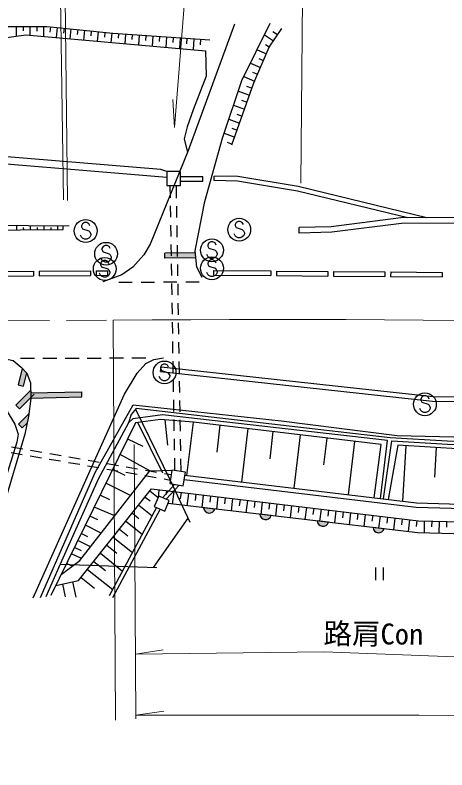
# Model space of a CAD drawing. Units: millimetres, scale not verified. Extents: x 40000 to 680000, y 20000 to 380000.
# Drawn here: x 408266 to 446088, y 252510 to 318563 of the extents above; entities that cross this region are included whole.
import ezdxf
from ezdxf.enums import TextEntityAlignment as Align

# ---------------------------------------------------------------- set-up
doc = ezdxf.new("R2010")
doc.units = ezdxf.units.MM
doc.header["$LTSCALE"] = 1000
doc.linetypes.add('CHAIN', pattern=[18.5, 12, -1.5, 3.5, -1.5])
for name, color, linetype, lineweight in [('M-BGD', 7, 'Continuous', 25), ('M-BMK', 2, 'CHAIN', 13), ('M-STR-HTXT', 7, 'Continuous', 13), ('M-STR-STRC', 7, 'Continuous', 25)]:
    doc.layers.add(name, color=color, linetype=linetype, lineweight=lineweight)
doc.styles.add('ＭＳ ゴシック', font='')
doc.styles.get('ＭＳ ゴシック').set_extended_font_data('MS Gothic')

msp = doc.modelspace()

# ---------------------------------------------------------------- hatches: boundary and pattern name
at = {"layer": 'M-BGD'}
for points in [[(425767, 275336, -0.82183), (424783, 275450)], [(430682, 274764, -0.82183), (429698, 274879)], [(435708, 274180, -0.82183), (434724, 274295)], [(440599, 273612, -0.82183), (439614, 273726)]]:
    msp.add_hatch(color=256, dxfattribs=at).paths.add_polyline_path(points)
at = {"layer": 'M-STR-STRC'}
for points in [[(424057, 297763), (424101, 297313), (422499, 297301), (421962, 297297), (421382, 297293), (421379, 297743), (421955, 297747), (422492, 297751)], [(409253, 287260), (408885, 287649), (408529, 286205), (408966, 286098)], [(409630, 285077), (409617, 285700), (408343, 284430), (408660, 284111)], [(414114, 285606), (409621, 285499), (409630, 285049), (414124, 285157)], [(409427, 283423), (409454, 283632), (408578, 282760), (408896, 282441), (409314, 282857)]]:
    msp.add_hatch(color=256, dxfattribs=at).paths.add_polyline_path(points)

# ---------------------------------------------------------------- linework, layer by layer
at = {"layer": 'M-BGD'}
for p, q in [((408362, 317572), (408364, 316713)), ((408962, 317573), (408963, 317184)), ((409562, 317575), (409564, 316797)), ((410162, 317576), (410163, 317150)), ((410762, 317577), (410764, 316690)), ((411361, 317546), (411312, 317082)), ((411957, 317483), (411864, 316592)), ((412554, 317420), (412507, 316969)), ((413151, 317357), (413059, 316486)), ((413747, 317294), (413701, 316857)), ((414344, 317231), (414254, 316380)), ((414941, 317168), (414896, 316744)), ((415538, 317105), (415450, 316274)), ((430829, 317141), (431258, 316853)), ((416134, 317042), (416091, 316631)), ((416731, 316980), (416645, 316167)), ((417329, 316936), (417302, 316535)), ((417928, 316895), (417871, 316058)), ((418527, 316855), (418498, 316439)), ((419125, 316814), (419067, 315952)), ((419724, 316774), (419695, 316344)), ((420322, 316733), (420262, 315846)), ((420921, 316692), (420891, 316249)), ((421520, 316652), (421458, 315740)), ((422118, 316611), (422087, 316153)), ((422717, 316571), (422654, 315633)), ((423316, 316530), (423284, 316058)), ((423914, 316490), (423849, 315527)), ((424513, 316449), (424480, 315963)), ((430109, 316840), (430896, 316313)), ((430210, 315990), (430534, 315773)), ((429462, 315527), (430272, 315178)), ((429601, 314760), (430015, 314581)), ((428886, 314360), (429758, 313984)), ((428310, 313192), (429244, 312790)), ((429070, 313573), (429501, 313387)), ((427825, 311913), (428801, 311569)), ((428525, 312355), (429017, 312181)), ((428102, 311126), (428585, 310956)), ((427410, 310681), (428368, 310343)), ((427680, 309897), (428152, 309730)), ((426995, 309449), (427935, 309117)), ((427257, 308667), (427719, 308504)), ((426581, 308217), (427502, 307891)), ((426834, 307438), (427286, 307278)), ((421564, 304862), (421564, 303662)), ((422764, 304862), (421564, 304862)), ((422764, 303662), (422764, 304862)), ((422763, 304428), (424722, 304436)), ((422764, 304024), (424724, 304032)), ((424724, 304032), (424722, 304436)), ((425702, 304074), (425708, 304471)), ((421564, 303662), (422764, 303662)), ((421877, 302583), (421859, 303662)), ((422415, 302540), (422396, 303662)), ((421904, 300883), (421888, 301883)), ((422442, 300840), (422426, 301840)), ((408386, 300166), (408389, 299763)), ((408988, 299965), (408989, 299767)), ((409586, 300157), (409589, 299772)), ((410188, 299965), (410189, 299776)), ((410786, 300147), (410789, 299781)), ((411388, 299964), (411389, 299786)), ((411987, 300137), (411989, 299790)), ((412481, 299794), (412484, 300133)), ((412481, 299794), (412484, 300133)), ((421931, 299183), (421915, 300183)), ((422469, 299140), (422453, 300140)), ((433155, 299482), (433142, 299974)), ((421959, 297484), (421943, 298484)), ((422497, 297440), (422481, 298440)), ((421986, 295784), (421970, 296784)), ((422524, 295741), (422508, 296741)), ((405364, 296119), (409864, 296148)), ((409864, 296148), (409867, 295748)), ((410364, 296151), (414864, 296180)), ((410364, 296151), (410367, 295751)), ((414864, 296180), (414867, 295780)), ((415364, 296183), (416393, 296190)), ((415364, 296183), (415367, 295783)), ((416396, 295790), (416393, 296190)), ((425660, 295812), (425663, 296212)), ((425663, 296212), (430663, 296172)), ((430663, 296172), (430660, 295772)), ((431163, 296168), (431160, 295768)), ((431163, 296168), (435663, 296131)), ((435663, 296131), (435660, 295731)), ((436163, 296127), (436159, 295727)), ((436163, 296127), (440663, 296091)), ((440663, 296091), (440659, 295691)), ((441163, 296087), (441159, 295687)), ((441163, 296087), (445662, 296051)), ((445662, 296051), (445659, 295651)), ((405367, 295719), (409867, 295748)), ((410367, 295751), (414867, 295780)), ((415367, 295783), (416396, 295790)), ((425660, 295812), (430660, 295772)), ((431160, 295768), (435660, 295731)), ((436159, 295727), (440659, 295691)), ((441159, 295687), (445659, 295651)), ((422014, 294084), (421998, 295084)), ((422552, 294041), (422536, 295041)), ((422041, 292384), (422025, 293384)), ((422579, 292341), (422563, 293341)), ((422068, 290685), (422052, 291684)), ((422607, 290641), (422590, 291641)), ((422096, 288985), (422080, 289985)), ((422634, 288942), (422618, 289941)), ((422123, 287285), (422107, 288285)), ((422661, 287242), (422645, 288242)), ((421014, 287372), (421058, 287770)), ((422151, 285585), (422135, 286585)), ((422689, 285542), (422673, 286542)), ((422178, 283885), (422162, 284885)), ((422716, 283842), (422700, 284842)), ((418821, 284068), (421861, 277876)), ((421208, 278483), (419020, 282902)), ((421631, 280923), (421424, 283145)), ((422206, 282186), (422189, 283186)), ((422744, 282142), (422728, 283142)), ((423311, 278273), (423884, 282945)), ((425958, 280325), (426236, 282665)), ((428115, 277702), (428672, 282375)), ((430601, 279741), (430884, 282112)), ((419483, 280802), (418127, 281467)), ((422233, 280486), (422217, 281486)), ((422771, 280443), (422755, 281443)), ((432701, 277158), (433257, 281829)), ((435306, 279197), (435586, 281552)), ((407953, 280781), (408938, 280610)), ((437465, 276592), (438021, 281262)), ((442227, 276027), (442513, 280880)), ((407915, 280293), (408900, 280122)), ((409628, 280491), (410613, 280320)), ((411303, 280200), (412288, 280030)), ((420056, 278683), (417456, 280100)), ((445021, 278140), (445174, 280723)), ((409590, 280003), (410575, 279832)), ((411265, 279712), (412250, 279542)), ((412940, 279422), (413925, 279251)), ((412978, 279910), (413963, 279739)), ((414653, 279620), (415639, 279449)), ((422262, 278707), (422244, 279786)), ((422800, 278621), (422782, 279743)), ((414615, 279132), (415600, 278961)), ((416290, 278841), (417275, 278671)), ((416328, 279329), (417314, 279158)), ((417906, 278276), (416822, 278807)), ((418003, 279039), (418989, 278868)), ((419678, 278749), (420664, 278578)), ((422000, 278749), (421811, 277564)), ((423185, 278559), (422000, 278749)), ((417965, 278551), (418950, 278380)), ((419640, 278261), (420625, 278090)), ((421353, 278458), (421938, 278357)), ((422995, 277374), (423185, 278559)), ((418380, 276533), (416225, 277590)), ((421167, 276333), (422225, 277497)), ((421315, 277970), (421861, 277876)), ((421500, 276192), (422627, 277433)), ((421811, 277564), (422995, 277374)), ((421861, 277876), (423566, 274197)), ((420786, 276329), (420068, 276901)), ((420868, 277017), (420786, 276329)), ((421513, 276940), (421470, 276581)), ((422158, 276863), (422028, 275770)), ((422804, 276786), (422739, 276241)), ((416550, 276136), (415713, 276547)), ((419661, 276390), (420091, 276047)), ((423449, 276709), (423319, 275620)), ((424095, 276632), (424030, 276088)), ((424740, 276555), (424611, 275470)), ((425386, 276478), (425321, 275936)), ((426031, 276401), (425902, 275320)), ((426676, 276324), (426612, 275784)), ((427322, 276247), (427193, 275170)), ((427967, 276170), (427903, 275632)), ((416996, 274757), (415204, 275509)), ((420655, 275463), (416511, 267734)), ((419100, 275687), (420273, 274752)), ((425767, 275336), (424783, 275450)), ((428613, 276093), (428485, 275020)), ((429258, 276016), (429194, 275480)), ((429903, 275939), (429776, 274870)), ((430549, 275862), (430485, 275328)), ((431194, 275785), (431067, 274720)), ((431840, 275708), (431776, 275176)), ((432485, 275631), (432359, 274569)), ((433131, 275554), (433067, 275024)), ((433776, 275477), (433650, 274419)), ((420967, 275332), (416808, 267575)), ((418539, 274983), (419116, 274523)), ((430682, 274764), (429698, 274879)), ((434421, 275400), (434358, 274872)), ((435067, 275323), (434941, 274269)), ((435712, 275246), (435650, 274720)), ((436358, 275169), (436232, 274119)), ((437003, 275091), (436941, 274568)), ((437649, 275014), (437524, 273969)), ((438294, 274937), (438232, 274416)), ((438939, 274860), (438815, 273819)), ((439585, 274783), (439523, 274264)), ((415518, 274385), (414821, 274727)), ((417978, 274279), (419409, 273139)), ((423402, 274551), (420355, 270226)), ((435708, 274180), (434724, 274295)), ((440230, 274706), (440106, 273669)), ((440876, 274629), (440814, 274112)), ((441521, 274552), (441398, 273519)), ((442166, 274475), (442105, 273960)), ((442812, 274398), (442689, 273369)), ((443457, 274321), (443396, 273808)), ((444106, 274292), (444082, 273254)), ((444756, 274277), (444744, 273772)), ((445406, 274262), (445382, 273216)), ((446056, 274247), (446044, 273738)), ((415812, 273237), (414424, 273918)), ((417417, 273575), (418142, 272998)), ((440599, 273612), (439614, 273726)), ((414642, 272900), (414064, 273184)), ((416856, 272871), (418544, 271526)), ((414882, 272043), (413771, 272588)), ((416295, 272168), (417167, 271473)), ((414089, 271682), (413475, 271983)), ((414073, 271005), (413204, 271432)), ((415734, 271464), (417679, 269914)), ((412218, 270507), (420693, 270214)), ((413266, 270325), (412779, 270564)), ((415173, 270760), (416192, 269948)), ((439834, 270228), (439834, 269110)), ((440501, 270228), (440501, 269110)), ((414612, 270056), (416815, 268301)), ((413299, 268961), (413574, 267637)), ((414051, 269353), (415217, 268424)), ((412417, 268777), (412652, 267652))]:
    msp.add_line(p, q, dxfattribs=at)
for points in [[(421564, 304862), (421041, 305041), (400059, 306761), (389535, 307687), (390107, 307962), (390411, 308197), (390476, 308383), (390407, 308580), (389904, 308800), (386235, 309155), (376544, 309349), (370883, 309723), (367848, 310329), (363151, 311658), (348942, 317085)], [(356099, 317157), (363522, 315852), (373453, 316082), (381964, 314908), (391865, 314661), (404233, 317564), (411060, 317577), (416822, 316970), (425315, 316395)], [(427262, 307211), (429178, 312636), (430518, 315750), (431620, 317392)], [(348665, 316449), (357794, 312834), (364155, 310739), (370705, 309357), (379793, 308012), (400484, 306138), (421564, 304370)], [(356020, 315735), (362550, 314879), (373030, 315258), (381727, 313772), (392113, 313551), (403324, 316033), (409215, 316828), (424953, 315429)], [(424953, 315429), (425005, 313211), (423863, 310267), (423339, 308792), (423081, 307729), (423355, 306533)], [(442679, 300817), (432991, 303162), (427753, 304044), (425702, 304074)], [(444315, 300830), (433070, 303551), (427789, 304440), (425708, 304471)], [(366429, 300857), (375057, 300390), (398730, 300246), (413008, 300128)], [(446987, 300850), (442064, 300813), (435961, 300047), (433142, 299974)], [(366399, 299894), (374773, 299504), (412481, 299794)], [(446987, 300357), (442096, 300320), (435998, 299555), (433155, 299482)], [(213684, 286129), (252983, 286330), (276614, 286553), (329114, 286772), (377225, 287106), (402942, 287396), (403918, 287236), (404822, 286748), (405691, 286020), (407573, 283881), (408253, 282764), (408541, 281900), (408411, 281204), (404561, 268921)], [(421014, 287372), (444820, 284775), (459122, 284580), (478716, 286109), (484301, 285633)], [(421058, 287770), (444844, 285175), (459109, 284980), (478717, 286511), (484335, 286032)], [(410486, 267610), (415291, 278537), (418613, 284451), (431579, 283050), (441733, 281762), (458996, 281361), (478187, 283055), (493178, 281582), (504121, 279884), (513506, 277603)], [(510966, 277590), (510801, 277957), (504004, 279616), (492627, 281320), (478260, 282797), (462003, 281252), (459262, 281080), (446105, 281278), (441110, 281571), (418870, 284127), (418433, 283603), (418213, 282870)], [(440281, 276258), (440890, 281342), (421187, 283592), (418573, 283233), (418213, 282870), (415528, 277960), (412218, 270507), (410973, 267650)], [(439707, 276326), (440318, 280989), (423884, 282945), (420992, 283181), (418817, 282874), (411411, 267775)], [(423143, 278293), (443415, 275886), (458873, 275427), (468976, 276516), (468976, 277288), (472479, 280099), (475671, 280809), (489680, 279348), (495440, 278861), (499948, 278688)], [(440547, 276226), (441266, 281304), (446143, 281021), (459786, 280870), (462419, 281024), (462748, 275845)], [(462220, 275788), (461951, 280518), (458658, 280419), (447455, 280588), (441781, 280923), (440938, 276180)], [(423084, 277925), (443388, 275514), (458887, 275055), (469347, 276183), (469347, 277110), (472644, 279755), (475692, 280433), (489645, 278978), (495417, 278490), (499886, 278318)], [(412307, 269602), (413937, 270830), (420056, 278683), (422000, 278749)], [(411843, 268657), (413827, 269071), (420222, 277094), (443601, 274304), (459896, 273928), (467259, 274370), (467305, 274007)], [(467336, 274011), (458178, 272841), (443539, 273270), (421653, 275814)]]:
    msp.add_lwpolyline(points, dxfattribs=at)
msp.add_lwpolyline([(420455, 275548), (421376, 275159), (421766, 276080), (420844, 276469)], close=True, dxfattribs=at)
for centre in [(425286, 275490), (430201, 274919), (435227, 274335), (440118, 273766)]:
    msp.add_arc(centre, 505, 184.54213, 342.20032, dxfattribs=at)
at = {"layer": 'M-BMK'}
msp.add_line((66281, 289900), (416869, 291871), dxfattribs=at)
msp.add_lwpolyline([(416869, 291871), (420263, 291889), (423657, 291907), (427051, 291920), (430445, 291928), (433840, 291930), (437234, 291923), (440628, 291905), (444022, 291875), (447415, 291831), (450809, 291772), (454202, 291695), (457595, 291599), (460987, 291482), (464378, 291343), (467768, 291180), (471157, 290990), (474544, 290772), (477929, 290526), (479331, 290414)], dxfattribs=at)
at = {"layer": 'M-STR-HTXT'}
for p, q in [((412855, 302352), (412580, 326045)), ((433285, 303849), (433507, 326198)), ((412235, 320967), (412518, 302391)), ((422231, 308725), (422081, 311175)), ((416869, 291871), (417066, 256871)), ((418855, 256975), (418692, 280993)), ((418817, 262633), (421242, 263017)), ((418853, 257311), (421284, 257651))]:
    msp.add_line(p, q, dxfattribs=at)
for points in [[(422231, 308725), (424144, 332991), (445555, 332991)], [(418817, 262633), (435348, 262849), (448308, 262357), (472500, 261569)], [(418853, 257311), (443614, 257296), (458212, 257174), (471761, 256393), (486481, 255059), (499350, 253344), (504527, 252510)]]:
    msp.add_lwpolyline(points, dxfattribs=at)
at = {"layer": 'M-STR-STRC'}
for p, q in [((414172, 300310), (414081, 300128)), ((414081, 300128), (414081, 300037)), ((414081, 300037), (414172, 299855)), ((414354, 300400), (414172, 300310)), ((414536, 300400), (414354, 300400)), ((414718, 300310), (414536, 300400)), ((414808, 300128), (414718, 300310)), ((427623, 300422), (427532, 300240)), ((427532, 300240), (427532, 300149)), ((427532, 300149), (427623, 299967)), ((427804, 300513), (427623, 300422)), ((427623, 299967), (428168, 299786)), ((427986, 300513), (427804, 300513)), ((428168, 300422), (427986, 300513)), ((428259, 300240), (428168, 300422)), ((414081, 299128), (413990, 299310)), ((414172, 299855), (414718, 299673)), ((414718, 299673), (414808, 299582)), ((414808, 299582), (414899, 299400)), ((414899, 299310), (414808, 299128)), ((414899, 299400), (414899, 299310)), ((427532, 299240), (427441, 299422)), ((427623, 299149), (427532, 299240)), ((428168, 299786), (428259, 299695)), ((428259, 299240), (428168, 299149)), ((428259, 299695), (428350, 299513)), ((428350, 299422), (428259, 299240)), ((428350, 299513), (428350, 299422)), ((414172, 299037), (414081, 299128)), ((414354, 298946), (414172, 299037)), ((414536, 298946), (414354, 298946)), ((414718, 299037), (414536, 298946)), ((414808, 299128), (414718, 299037)), ((425234, 298621), (425143, 298439)), ((425416, 298712), (425234, 298621)), ((425597, 298712), (425416, 298712)), ((425779, 298621), (425597, 298712)), ((425870, 298439), (425779, 298621)), ((427804, 299058), (427623, 299149)), ((427986, 299058), (427804, 299058)), ((428168, 299149), (427986, 299058)), ((415966, 298310), (415875, 298128)), ((415875, 298128), (415875, 298038)), ((415875, 298038), (415966, 297856)), ((416147, 298401), (415966, 298310)), ((416329, 298401), (416147, 298401)), ((416511, 298310), (416329, 298401)), ((416602, 298128), (416511, 298310)), ((425143, 298439), (425143, 298348)), ((425143, 298348), (425234, 298167)), ((425234, 298167), (425779, 297985)), ((425779, 297985), (425870, 297894)), ((415875, 297128), (415784, 297310)), ((415966, 297856), (416511, 297674)), ((416511, 297674), (416602, 297583)), ((416602, 297583), (416693, 297401)), ((416693, 297310), (416602, 297128)), ((416693, 297401), (416693, 297310)), ((424057, 297763), (421379, 297743)), ((421382, 297293), (421379, 297743)), ((424101, 297313), (421382, 297293)), ((425143, 297439), (425052, 297621)), ((425234, 297348), (425143, 297439)), ((425416, 297257), (425234, 297348)), ((425597, 297257), (425416, 297257)), ((425779, 297348), (425597, 297257)), ((425870, 297439), (425779, 297348)), ((425870, 297894), (425961, 297712)), ((425961, 297621), (425870, 297439)), ((425961, 297712), (425961, 297621)), ((415848, 296987), (415757, 296805)), ((415757, 296805), (415757, 296715)), ((415757, 296715), (415848, 296533)), ((416030, 297078), (415848, 296987)), ((415966, 297038), (415875, 297128)), ((416147, 296947), (415966, 297038)), ((416212, 297078), (416030, 297078)), ((416329, 296947), (416147, 296947)), ((416393, 296987), (416212, 297078)), ((416511, 297038), (416329, 296947)), ((416484, 296805), (416393, 296987)), ((416602, 297128), (416511, 297038)), ((425234, 297041), (425143, 296859)), ((425143, 296859), (425143, 296768)), ((425143, 296768), (425234, 296586)), ((425416, 297132), (425234, 297041)), ((425234, 296586), (425779, 296404)), ((425597, 297132), (425416, 297132)), ((425779, 297041), (425597, 297132)), ((425870, 296859), (425779, 297041)), ((415757, 295805), (415666, 295987)), ((415848, 296533), (416393, 296351)), ((416393, 296351), (416484, 296260)), ((416484, 296260), (416575, 296078)), ((416575, 295987), (416484, 295805)), ((416575, 296078), (416575, 295987)), ((425143, 295859), (425052, 296041)), ((425779, 296404), (425870, 296314)), ((425870, 296314), (425961, 296132)), ((425961, 296041), (425870, 295859)), ((425961, 296132), (425961, 296041)), ((415848, 295715), (415757, 295805)), ((416030, 295624), (415848, 295715)), ((416212, 295624), (416030, 295624)), ((416393, 295715), (416212, 295624)), ((416484, 295805), (416393, 295715)), ((425234, 295768), (425143, 295859)), ((425416, 295677), (425234, 295768)), ((425597, 295677), (425416, 295677)), ((425779, 295768), (425597, 295677)), ((425870, 295859), (425779, 295768)), ((417364, 295193), (418522, 295197)), ((419317, 295201), (420474, 295205)), ((421270, 295208), (422427, 295213)), ((423222, 295216), (424380, 295220)), ((408738, 288527), (409966, 288532)), ((410688, 288535), (411915, 288540)), ((412638, 288543), (413865, 288548)), ((414587, 288550), (415815, 288555)), ((416537, 288558), (417765, 288563)), ((418487, 288566), (419714, 288571)), ((421263, 288017), (421081, 287927)), ((421445, 288017), (421263, 288017)), ((421626, 287927), (421445, 288017)), ((408885, 287649), (408529, 286205)), ((421081, 287927), (420990, 287745)), ((420990, 287745), (420990, 287654)), ((420990, 287654), (421081, 287472)), ((421081, 287472), (421626, 287290)), ((421717, 287745), (421626, 287927)), ((409253, 287260), (408966, 286098)), ((420990, 286745), (420899, 286927)), ((421081, 286654), (420990, 286745)), ((421626, 287290), (421717, 287199)), ((421717, 286745), (421626, 286654)), ((421717, 287199), (421808, 287017)), ((421808, 286927), (421717, 286745)), ((421808, 287017), (421808, 286927)), ((408529, 286205), (408966, 286098)), ((421263, 286563), (421081, 286654)), ((421445, 286563), (421263, 286563)), ((421626, 286654), (421445, 286563)), ((409617, 285700), (408343, 284430)), ((409935, 285381), (408660, 284111)), ((409621, 285499), (414114, 285606)), ((414124, 285157), (414114, 285606)), ((409630, 285049), (414124, 285157)), ((443888, 285145), (443797, 284963)), ((443797, 284963), (443797, 284873)), ((443797, 284873), (443888, 284691)), ((444070, 285236), (443888, 285145)), ((443888, 284691), (444433, 284509)), ((444251, 285236), (444070, 285236)), ((444433, 285145), (444251, 285236)), ((444524, 284963), (444433, 285145)), ((408660, 284111), (408343, 284430)), ((443797, 283963), (443706, 284145)), ((444433, 284509), (444524, 284418)), ((444524, 284418), (444615, 284236)), ((444615, 284145), (444524, 283963)), ((444615, 284236), (444615, 284145)), ((409454, 283632), (408578, 282760)), ((443888, 283873), (443797, 283963)), ((444070, 283782), (443888, 283873)), ((444251, 283782), (444070, 283782)), ((444433, 283873), (444251, 283782)), ((444524, 283963), (444433, 283873)), ((408896, 282441), (408578, 282760)), ((409314, 282857), (408896, 282441))]:
    msp.add_line(p, q, dxfattribs=at)
for points in [[(427492, 317768), (423399, 306640), (420096, 298515), (419543, 297591), (418592, 296511), (417615, 295839), (415964, 295211)], [(424651, 295592), (424179, 296516), (424040, 297930), (424878, 302242), (426434, 307780), (428139, 312845), (430610, 317855)], [(405215, 288543), (407271, 288522), (408089, 288326), (408785, 287755), (409284, 287227), (409603, 286379), (409631, 285020), (409427, 283423), (409122, 281895), (405167, 268702)], [(409858, 267575), (415587, 280400), (417854, 285391), (418970, 287232), (419724, 288075), (420417, 288437), (421266, 288577)]]:
    msp.add_lwpolyline(points, dxfattribs=at)
for centre in [(414445, 299673), (427895, 299786), (416238, 297674), (425506, 297985), (416121, 296351), (425506, 296404), (421354, 287290), (444161, 284509)]:
    msp.add_circle(centre, 1000, dxfattribs=at)

# ---------------------------------------------------------------- texts
at = {"layer": 'M-STR-HTXT', "style": 'ＭＳ ゴシック'}
msp.add_text('路肩Con', height=1833, rotation=359.587, dxfattribs=at).set_placement((435263, 262981), align=Align.BOTTOM_LEFT)

doc.saveas('drawing.dxf')
